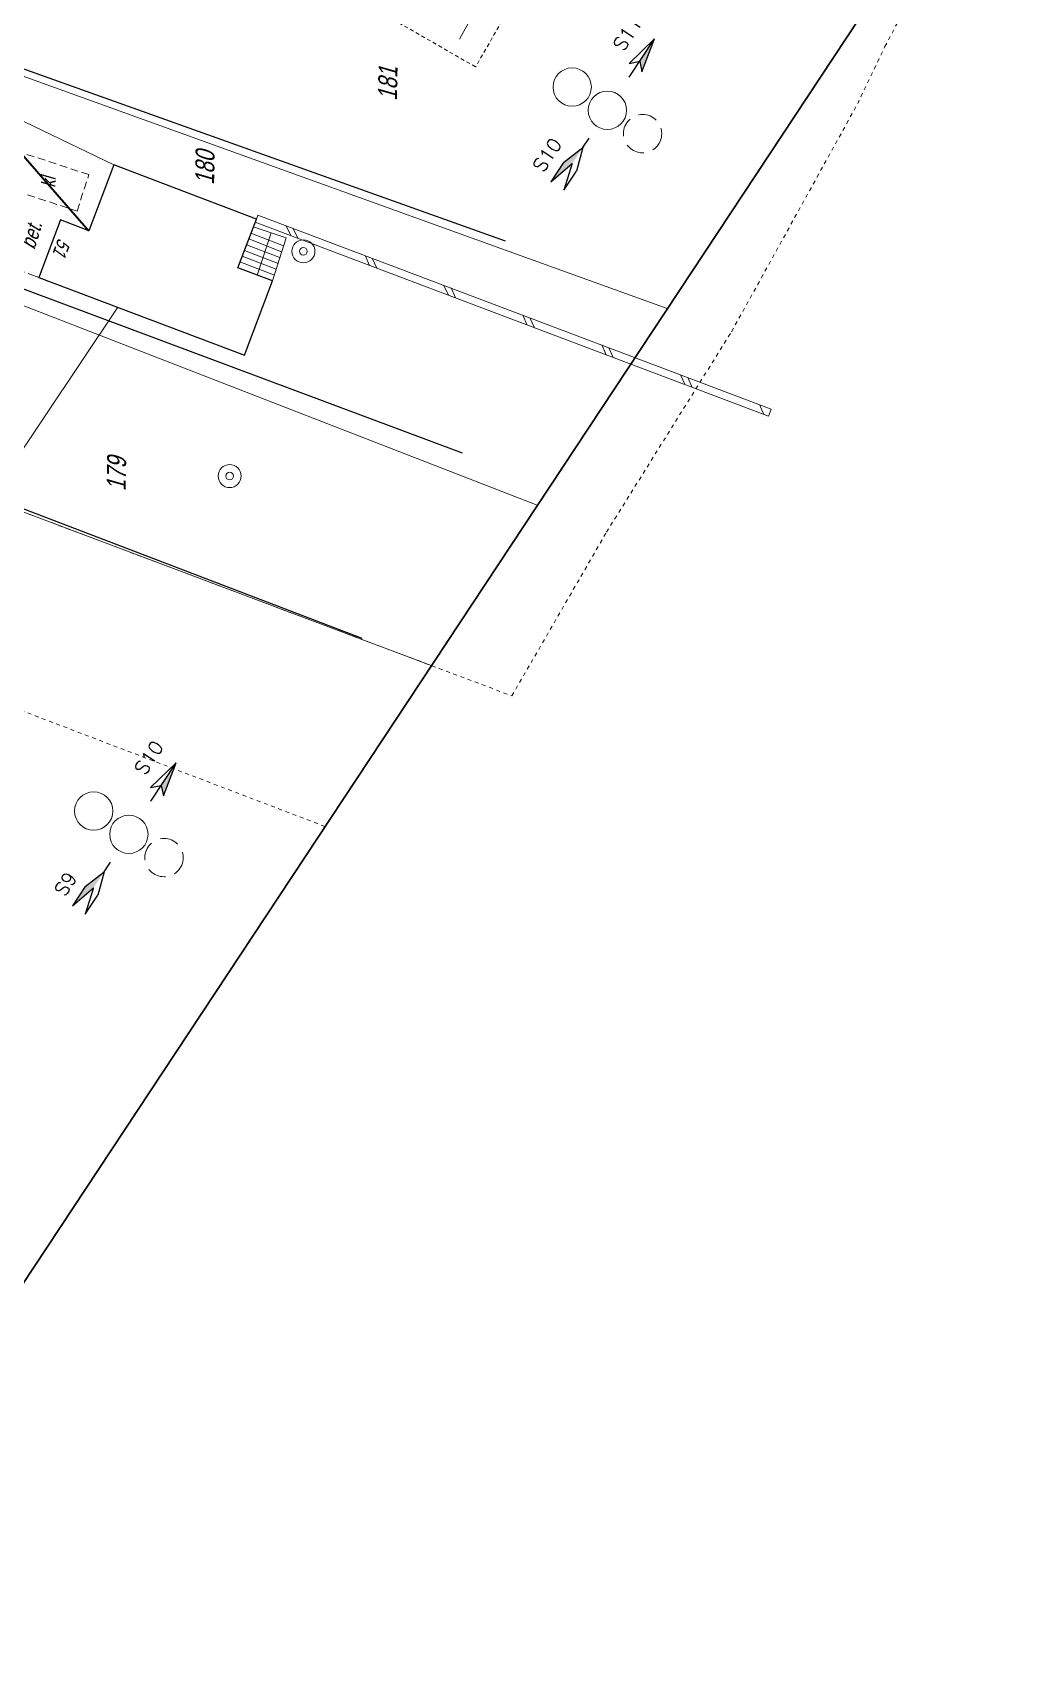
# Model space of a CAD drawing. Header units: millimetres. Extents: x 4848043 to 9699780, y 5827542 to 11659147.
# Drawn here: x 4849299.8 to 4849429.7, y 5829956.6 to 5830168.3 of the extents above; entities that cross this region are included whole.
import ezdxf
from ezdxf.lldxf.tags import DXFTag

# ---------------------------------------------------------------- set-up
doc = ezdxf.new("R2010")
doc.units = ezdxf.units.MM
doc.header["$MEASUREMENT"] = 0
for name, pattern in [('0', [0]), ('DASHED', [0.75, 0.5, -0.25]), ('GUZ', [1, 0.5, -0.5]), ('KOC', [2, 1.5, -0.5]), ('SCH', [0]), ('UOK', [1.5, 1, -0.5]), ('UPW', [0]), ('WSQ', [0.85, 0.5, -0.35])]:
    doc.linetypes.add(name, pattern=pattern)
doc.layers.get('0').update_dxf_attribs({"lineweight": 18})
for name, color, linetype, lineweight in [('EADTD_T_0', 7, '0', 18), ('EBTPO_L_6', 9, '0', 18), ('EBUPP_L_3', 6, '0', 25), ('EDZPD_L_0', 251, '0', 18), ('EDZTD_T_0', 7, '0', 25), ('EUZPU_L_4', 251, 'GUZ', 18), ('SDROK_T_1', 251, '0', 18), ('SDRPK_L_2', 251, 'KOC', 18), ('SDRPT_L_6', 251, '0', 18), ('TES kable napow. proj.', 241, 'LIN_NAPOW_PROJ', 35), ('UKKOA_T_3', 251, '0', 18), ('UKKPA_L_6', 251, 'UOK', 9), ('UWWPA_T_2', 251, '0', 18), ('UWWPO_L_0', 162, 'UPW', 18), ('WUKPS_L_1', 251, '0', 18), ('WUKPS_L_2', 251, '0', 18)]:
    doc.layers.add(name, color=color, linetype=linetype, lineweight=lineweight)
doc.layers.add('Kanaliza', color=36, linetype='DASHEDX2', lineweight=18, plot=False)
doc.layers.add('RYS layout', color=7, linetype='Continuous', lineweight=30, plot=False)
for name, color, linetype in [('S-T-DLUG', 30, 'Continuous'), ('SZOPO_L_0', 251, 'BGS'), ('TES strzałki i odnośniki', 7, 'Continuous')]:
    doc.layers.add(name, color=color, linetype=linetype)
doc.styles.add('ROMANS', font='simplex.shx')
doc.styles.get("Standard").update_dxf_attribs({"font": 'txt', "width": 0.8, "oblique": 15})
doc.linetypes.add('BGS', pattern='A,2.5,[133,ltypeshp.shx,S=0.2,R=0,X=0,Y=0],2.5', length=5)
tags = doc.linetypes.add('DASHEDX2', pattern=[38.1, 25.4, -12.7]).pattern_tags.tags
tags[6:7] = [DXFTag(74, 4), DXFTag(75, 0), DXFTag(340, '0'), DXFTag(46, 1.0), DXFTag(50, 0.0), DXFTag(44, 0.0), DXFTag(45, 0.0)]
tags[4:5] = [DXFTag(74, 4), DXFTag(75, 0), DXFTag(340, '0'), DXFTag(46, 1.0), DXFTag(50, 0.0), DXFTag(44, 0.0), DXFTag(45, 0.0)]
doc.linetypes.add('LIN_NAPOW_PROJ', pattern='A,0.0001,-0.4,[136,l_napow.shx,S=0.1,R=0,X=-0.4,Y=0],-0.2,[137,l_napow.shx,S=0.1,R=0,X=-0.2,Y=0],-0.2', length=0.8001)

# ---------------------------------------------------------------- blocks, each defined once
blk = doc.blocks.new('STD')
at = {"color": 0}
for radius in [0.75, 0.25]:
    blk.add_circle((0, 0), radius, dxfattribs=at)
blk = doc.blocks.new('S1')
for p, q in [((0, 5.58), (-0.5, 3.33)), ((0, 2.58), (0, 5.58)), ((0.5, 3.33), (0, 5.58)), ((-0.5, 3.33), (0, 3.83)), ((0, 3.83), (0.5, 3.33)), ((-0.5, -4.42), (0, -2.92)), ((0, -2.92), (0, -2.17)), ((0, -2.92), (0.5, -4.42)), ((-0.5, -5.92), (0, -4.17)), ((0, -4.17), (0.5, -5.92)), ((-0.5, -4.42), (-0.5, -5.92)), ((0.5, -5.92), (0.5, -4.42))]:
    blk.add_line(p, q)
for points in [[(0, 5.58), (0, 3.83), (0.5, 3.33)], [(0, -2.92), (-0.5, -4.42), (0, -4.17), (-0.5, -5.92)]]:
    blk.add_solid(points)

msp = doc.modelspace()

# ---------------------------------------------------------------- linework, layer by layer
for centre in [(4849370.21, 5830161.15), (4849374.8, 5830158.12), (4849307.79, 5830066.74), (4849312.38, 5830063.7)]:
    msp.add_circle(centre, 2.5)
at = {"linetype": 'DASHED', "ltscale": 5}
for centre in [(4849379.39, 5830155.08), (4849316.97, 5830060.67)]:
    msp.add_circle(centre, 2.5, dxfattribs=at)
at = {"layer": 'EBTPO_L_6', "linetype": 'SCH'}
for p, q in [((4849326.6, 5830137.59), (4849328.61, 5830142.91)), ((4849328.3, 5830142.08), (4849332.57, 5830140.46)), ((4849327.46, 5830139.83), (4849331.85, 5830138.15)), ((4849327.73, 5830140.59), (4849332.08, 5830138.93)), ((4849328.02, 5830141.34), (4849332.31, 5830139.68)), ((4849331.13, 5830135.86), (4849332.89, 5830141.49)), ((4849326.87, 5830138.34), (4849331.36, 5830136.64)), ((4849327.16, 5830139.1), (4849331.59, 5830137.4))]:
    msp.add_line(p, q, dxfattribs=at)
at = {"layer": 'EBTPO_L_6', "linetype": '0'}
for p, q in [((4849328.61, 5830142.91), (4849330.94, 5830142.13)), ((4849330.94, 5830142.13), (4849329.1, 5830136.64)), ((4849332.89, 5830141.49), (4849330.94, 5830142.13)), ((4849326.6, 5830137.59), (4849329.1, 5830136.64)), ((4849331.13, 5830135.86), (4849329.1, 5830136.64))]:
    msp.add_line(p, q, dxfattribs=at)
at = {"layer": 'EBUPP_L_3', "linetype": '0'}
for p, q in [((4849310.43, 5830151), (4849307.16, 5830142.41)), ((4849329.01, 5830143.92), (4849310.43, 5830151)), ((4849303.48, 5830143.82), (4849300.65, 5830136.33)), ((4849307.16, 5830142.41), (4849303.48, 5830143.82)), ((4849326.6, 5830137.59), (4849329.01, 5830143.92)), ((4849331.13, 5830135.86), (4849326.6, 5830137.59)), ((4849300.65, 5830136.33), (4849327.45, 5830126.19)), ((4849327.45, 5830126.19), (4849331.13, 5830135.86))]:
    msp.add_line(p, q, dxfattribs=at)
at = {"layer": 'EDZPD_L_0', "linetype": '0'}
for p, q in [((4849282.82, 5830168.23), (4849382.61, 5830132.28)), ((4849267.53, 5830144.68), (4849365.65, 5830106.62)), ((4849253.3, 5830122.79), (4849351.83, 5830085.72))]:
    msp.add_line(p, q, dxfattribs=at)
at = {"layer": 'EUZPU_L_4', "linetype": 'GUZ'}
for p, q in [((4849411, 5830166.42), (4849429.74, 5830201.91)), ((4849407.45, 5830158.99), (4849411, 5830166.42)), ((4849391, 5830129.25), (4849407.45, 5830158.99)), ((4849374.69, 5830103.12), (4849391, 5830129.25)), ((4849291.99, 5830108.22), (4849362.34, 5830081.76)), ((4849362.34, 5830081.76), (4849374.69, 5830103.12)), ((4849337.95, 5830064.73), (4849260.35, 5830094.36))]:
    msp.add_line(p, q, dxfattribs=at)
at = {"layer": 'Kanaliza', "ltscale": 0.1}
msp.add_line((4849310.43, 5830151), (4849286.55, 5830162.45), dxfattribs=at)
at = {"layer": 'RYS layout'}
msp.add_lwpolyline([(4849426.16, 5830198.15), (4849089.74, 5829689.31), (4848852, 5829846.49), (4849188.43, 5830355.33)], close=True, dxfattribs=at)
at = {"layer": 'SDRPK_L_2', "linetype": 'KOC'}
msp.add_line((4849300.65, 5830136.33), (4849296.53, 5830137.84), dxfattribs=at)
at = {"layer": 'SDRPT_L_6', "linetype": '0'}
for p, q in [((4849329.01, 5830143.92), (4849329.2, 5830144.46)), ((4849329.2, 5830144.46), (4849329.2, 5830144.46)), ((4849396.18, 5830119.16), (4849329.2, 5830144.46)), ((4849328.86, 5830143.53), (4849395.82, 5830118.23)), ((4849333.49, 5830141.78), (4849332.89, 5830143.07)), ((4849334.42, 5830141.43), (4849333.83, 5830142.72)), ((4849343.78, 5830137.9), (4849343.19, 5830139.19)), ((4849344.72, 5830137.54), (4849344.12, 5830138.83)), ((4849354.06, 5830134.02), (4849353.48, 5830135.29)), ((4849355.01, 5830133.66), (4849354.41, 5830134.95)), ((4849364.35, 5830130.11), (4849363.77, 5830131.4)), ((4849365.28, 5830129.77), (4849364.7, 5830131.04)), ((4849374.64, 5830126.23), (4849374.06, 5830127.52)), ((4849375.57, 5830125.87), (4849375, 5830127.16)), ((4849384.93, 5830122.34), (4849384.36, 5830123.63)), ((4849385.87, 5830121.99), (4849385.29, 5830123.28)), ((4849395.22, 5830118.46), (4849394.65, 5830119.75)), ((4849395.82, 5830118.23), (4849396.18, 5830119.16))]:
    msp.add_line(p, q, dxfattribs=at)
at = {"layer": 'SZOPO_L_0', "linetype": 'BGS'}
for p, q in [((4849282.14, 5830169.42), (4849361.48, 5830141.08)), ((4849268.48, 5830146.08), (4849355.87, 5830113.44)), ((4849285.68, 5830111.11), (4849342.78, 5830089.27))]:
    msp.add_line(p, q, dxfattribs=at)
at = {"layer": 'TES kable napow. proj.', "ltscale": 5}
msp.add_line((4849283.3, 5830169.75), (4849307.16, 5830142.41), dxfattribs=at)
at = {"layer": 'UKKPA_L_6', "linetype": 'UOK'}
for p, q in [((4849307.17, 5830149.73), (4849297.86, 5830152.78)), ((4849296.32, 5830148.05), (4849305.62, 5830144.98)), ((4849305.62, 5830144.98), (4849307.17, 5830149.73))]:
    msp.add_line(p, q, dxfattribs=at)
at = {"layer": 'UWWPO_L_0', "linetype": 'UPW'}
msp.add_line((4849310.94, 5830132.44), (4849296.45, 5830110.8), dxfattribs=at)
at = {"layer": 'WUKPS_L_1', "linetype": '0'}
msp.add_line((4849355.49, 5830167.41), (4849357.21, 5830170.48), dxfattribs=at)
at = {"layer": 'WUKPS_L_2', "linetype": 'WSQ'}
for p, q in [((4849357.61, 5830163.78), (4849337.05, 5830175.57)), ((4849363.16, 5830173.48), (4849357.61, 5830163.78))]:
    msp.add_line(p, q, dxfattribs=at)

# ---------------------------------------------------------------- block references
at = {"layer": 'TES strzałki i odnośniki', "xscale": 1.999999999232497, "yscale": 1.999999999232497, "zscale": 1.999999999232497, "rotation": 326.5291581732097}
for p in [(4849374.8, 5830158.12), (4849312.38, 5830063.7)]:
    msp.add_blockref('S1', p, dxfattribs=at)
at = {"layer": 'UWWPA_T_2', "xscale": 2, "yscale": 2, "zscale": 2, "rotation": 88.97723720235952}
for p in [(4849335.15, 5830139.73), (4849325.53, 5830110.42)]:
    msp.add_blockref('STD', p, dxfattribs=at)

# ---------------------------------------------------------------- texts
at = {"layer": 'EADTD_T_0', "insert": (4849302.78, 5830140.55), "char_height": 1.8, "attachment_point": 8, "rotation": 249.2493, "line_spacing_factor": 0.82}
msp.add_mtext('51', dxfattribs=at)
at = {"layer": 'EDZTD_T_0', "char_height": 2.48, "attachment_point": 5, "rotation": 88.9772, "line_spacing_factor": 0.82}
for s, insert in [('181', (4849346.17, 5830161.58)), ('180', (4849322.31, 5830150.6)), ('179', (4849310.77, 5830110.68))]:
    msp.add_mtext(s, dxfattribs=dict(at, insert=insert))
at = {"layer": 'S-T-DLUG', "style": 'ROMANS'}
for s, p in [('S11', (4849376.89, 5830165.68)), ('S10', (4849366.43, 5830149.87)), ('S10', (4849314.47, 5830071.27)), ('S9', (4849304.01, 5830055.45))]:
    msp.add_text(s, height=1.8, rotation=56.5292, dxfattribs=at).set_placement(p)
at = {"layer": 'SDROK_T_1', "insert": (4849299.65, 5830141.87), "char_height": 2, "attachment_point": 5, "rotation": 73.2044, "line_spacing_factor": 0.82}
msp.add_mtext('bet.', dxfattribs=at)
at = {"layer": 'UKKOA_T_3', "insert": (4849301, 5830148.04), "char_height": 1.8, "attachment_point": 1, "rotation": 88.9772, "line_spacing_factor": 0.82}
msp.add_mtext('kl', dxfattribs=at)

doc.saveas('drawing.dxf')
